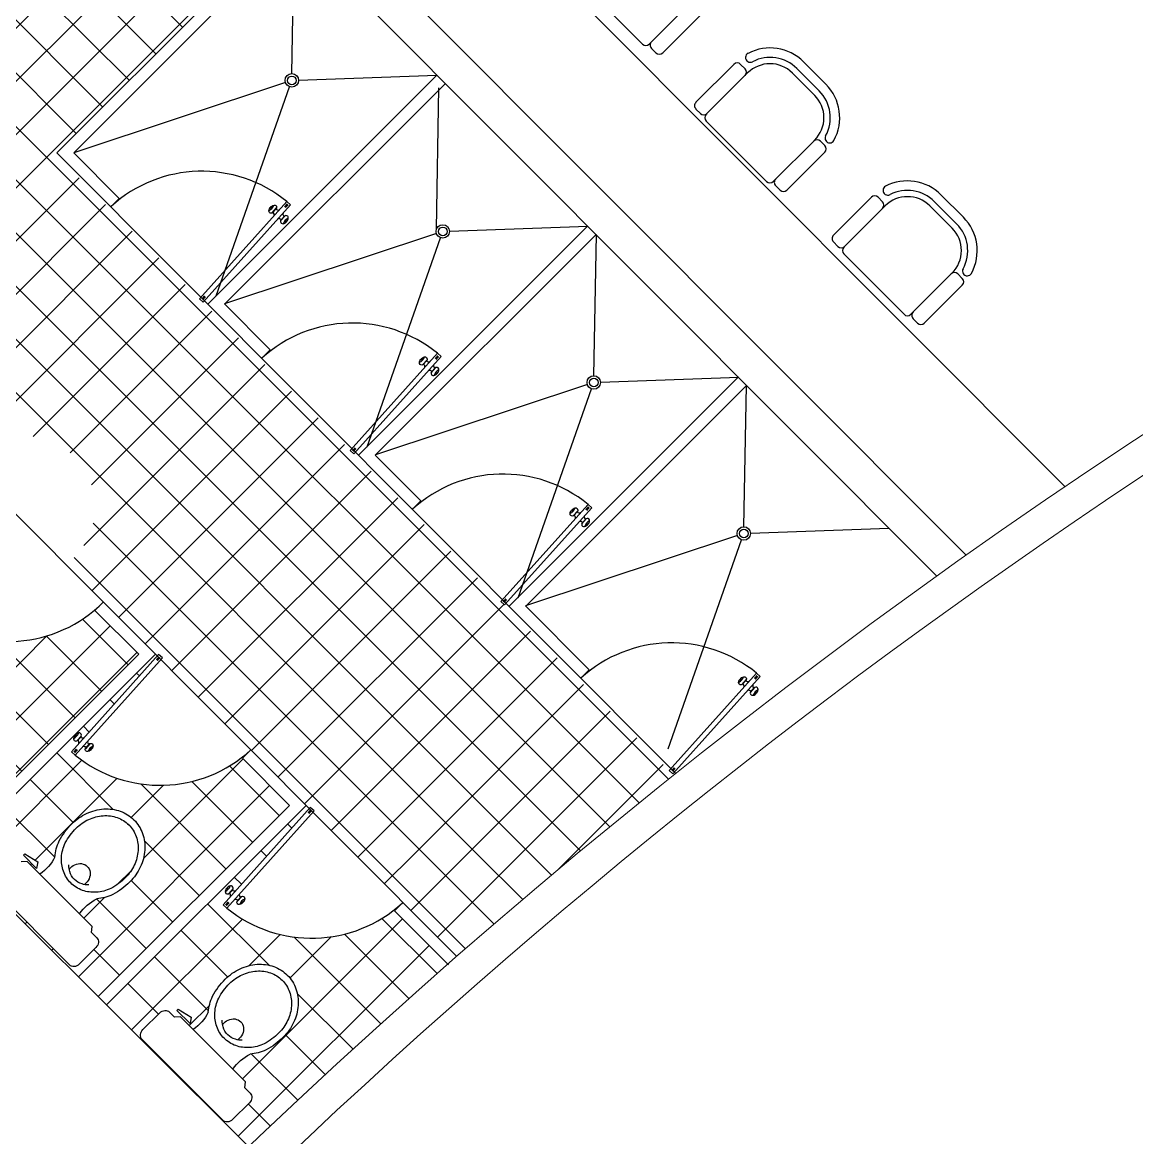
# Model space of a CAD drawing. Header units: millimetres. Extents: x 383 to 523, y 252 to 344.
# Drawn here: x 408.724 to 413.425, y 316.459 to 321.165 of the extents above; entities that cross this region are included whole.
import ezdxf

# ---------------------------------------------------------------- set-up
doc = ezdxf.new("R2010")
doc.units = ezdxf.units.MM
doc.header["$MEASUREMENT"] = 0
doc.linetypes.add('ACAD_ISO02W100', pattern=[15, 12, -3])
for name, color, linetype, lineweight in [('cubierta', 1, 'ACAD_ISO02W100', 15), ('muros', 5, 'Continuous', 30), ('plantas', 76, 'Continuous', 15)]:
    doc.layers.add(name, color=color, linetype=linetype, lineweight=lineweight)
doc.layers.add('muebles', color=193, linetype='Continuous')
pattern_1 = [(45, (0, 0), (-0.1122532015133644, 0.1122532015133644), []), (135, (0, 0), (-0.1122532015133644, -0.1122532015133644), [])]

# ---------------------------------------------------------------- blocks, each defined once
blk = doc.blocks.new('cher')
at = {"layer": 'muebles'}
for p, q in [((-0.2827122669004325, 0.3772214155719666), (-0.3770257725846022, 0.282973124217051)), ((-0.2544377794939123, 0.3489273638667783), (-0.3487512851780821, 0.2546790725118626)), ((-0.2355881212229178, 0.3300646627299102), (-0.3299016269070876, 0.2358163713749946)), ((0.1273330148230229, 0.155519462885195), (-0.04702632418377561, 0.3299994484009403)), ((-0.02393431869359119, 0.3729109343601067), (-0.04279701983040241, 0.354061276089169)), ((0.1645720461658584, 0.2125681925476783), (0.004349950862319929, 0.3729011522107157)), ((0.1456995628796562, 0.1654342647207159), (0.1645622640164675, 0.1842839229918809)), ((-0.1273232326736888, -0.1272351933291702), (0.1273232326736888, 0.1272351933291702)), ((-0.329966841236228, 0.04725457433573865), (-0.1556075022294863, -0.1272254111797793)), ((-0.3475609061223395, 0.03656675481624916), (-0.3664236072592075, 0.01771709654531151)), ((-0.3664333894085985, -0.01056717301048593), (-0.20621129410506, -0.1709001326735233)), ((-0.1779270245491489, -0.1709099148229143), (-0.1590643234123945, -0.1520602565519766))]:
    blk.add_line(p, q, dxfattribs=at)
for centre, radius, start, end in [((-0.1413398298678317, 0.2357511570456836), 0.20000000000001, 61.28943103469309, 134.9801841850652), ((-0.1413398298678317, 0.2357511570456836), 0.160000000000008, 61.33361385096931, 134.9801841850652), ((-0.05492459542540473, 0.3936511332935879), 0.02000011892966977, 241.1127005579428, 61.50543512670841), ((-0.009797074990274268, 0.3587639085073988), 0.02000000000000099, 44.98018418506295, 134.9801841850629), ((-0.1413398298678317, 0.2357511570456836), 0.13333333333334, 44.98018418506295, 134.9801841850652), ((-0.02865977612714232, 0.3399142502364612), 0.02000000000000099, 134.9801841850629, 224.9801841850629), ((-0.2356533355520583, 0.1415028656906543), 0.20000000000001, 134.9801841850629, 207.6477611322697), ((-0.2356533355520583, 0.1415028656906543), 0.160000000000008, 134.9801841850629, 207.347722773938), ((-0.2356533355520583, 0.1415028656906543), 0.13333333333334, 134.9801841850629, 224.9801841850629), ((0.1504250203132642, 0.1984309488443614), 0.02000000000000099, 314.980184185063, 44.98018418506295), ((0.1315623191763962, 0.1795812905734238), 0.02000000000000099, 224.9801841850629, 314.980184185063), ((0.1131859889704856, 0.1413822191818781), 0.02000000000000099, 314.980184185063, 44.98018418506295), ((-0.395293835344205, 0.05834824197086164), 0.02000548375147833, 206.1811537645476, 28.84766781224478), ((-0.3522863635559474, 0.003570070692603622), 0.02000000000000099, 134.9801841850629, 224.9801841850629), ((-0.3334236624190794, 0.02241972896365496), 0.02000000000000099, 44.98018418506295, 134.9801841850629), ((0.1082974957137708, -0.3630189575396798), 0.3333333333333499, 134.9801841850445, 134.9801841850445), ((-0.1732015671154841, -0.1379132306994961), 0.02000000000000099, 314.980184185063, 44.98018418506295), ((-0.1414604763767784, -0.1130881674766897), 0.02000000000000099, 224.9801841850629, 314.9801841850468), ((-0.1920642682523521, -0.1567628889704338), 0.02000000000000099, 224.9801841850629, 314.980184185063)]:
    blk.add_arc(centre, radius, start, end, dxfattribs=at)

msp = doc.modelspace()

# ---------------------------------------------------------------- hatches: boundary and pattern name
at = {"layer": 'muebles', "linetype": 'Continuous'}
h = msp.add_hatch(dxfattribs=at)
h.set_pattern_fill('LINE', color=256, scale=0.02, angle=45, style=0)
h.set_pattern_definition([(45, (0, 0), (-0.04490128060534576, 0.04490128060534577), [])])
h.paths.add_polyline_path([(412.7887215556764, 325.8091141003727), (415.8423608487873, 325.8091141003727), (415.8423608487873, 326.4091141003727), (412.5396639606984, 326.4091141003727), (410.8282919073663, 324.692579853275), (413.4785270155651, 322.0353306916851), (413.9033513952936, 322.4590337084177), (411.6756229866511, 324.6926579736018)])
h.paths.add_polyline_path([(410.4970654257446, 321.9580384164047), (414.6233952549724, 321.9627660384835), (414.6253419228867, 320.2636890499779), (410.4990120936588, 320.2589614278992)], flags=9)
at = {"layer": 'muebles'}
h = msp.add_hatch(dxfattribs=at)
h.set_pattern_fill('ANSI37', color=256, scale=0.05, style=0)
h.set_pattern_definition(pattern_1)
h.paths.add_polyline_path([(409.4866394724016, 321.9311330608313), (408.7807644577742, 322.6388762285992), (407.7216985355713, 321.5766157330771), (408.0982972166989, 321.1990203542421), (406.4978353758843, 319.5929657382482), (407.1805881690096, 318.9122662115916), (408.0281241445344, 319.7591865480383), (408.8898365692254, 320.5944969888375), (408.8703625408157, 320.6140225567785), (409.8369437608547, 321.5799016648265)])
h = msp.add_hatch(dxfattribs=at)
h.set_pattern_fill('ANSI37', color=256, scale=0.05, style=0)
h.set_pattern_definition(pattern_1)
h.paths.add_polyline_path([(408.8836897639151, 320.5885385153305), (408.0281241445327, 319.7591865480367), (408.0795139811311, 319.7076607042377), (408.0855869758037, 319.7144401051889), (408.1012976879221, 319.7003664323551), (408.0944325054416, 319.6927026968922), (408.4890297463821, 319.2970611236555, -0.7239111744501288), (409.0314152997272, 319.118758985445, -0.2389541109688387), (408.9085774718102, 318.8764030325328), (409.2931322015096, 318.4908305488246), (409.2992051961822, 318.4976099497757), (409.3149159083006, 318.4835362769418), (409.3080507258201, 318.4758725414789), (409.9347725184521, 317.8474920808663), (409.9390945424011, 317.8523168394657), (409.9548052545195, 317.8382431666318), (409.9496910427625, 317.8325340735207), (410.1262506208918, 317.6555072167322), (411.0634572946732, 317.6555072167322, -0.005078087271635068), (411.4815499331456, 317.995924453875), (411.4757400860162, 318.0017496772169), (411.4691826744981, 317.9944482064934), (411.4534898626766, 318.0085418362408), (410.7592269680658, 318.7055594616106), (410.7424297623453, 318.7206449415671), (410.743269633922, 318.7215801120551), (410.1230195614078, 319.3442912435798), (410.1225677572929, 319.3437881739602), (410.1068749454716, 319.3578818037071), (410.1081114007261, 319.359258557601)])
h.paths.add_polyline_path([(409.0227208191982, 319.5683006278642), (412.6794233488138, 319.5683006278642), (412.6794233488138, 319.1463734129085), (409.0227208191982, 319.1463734129085)], flags=9)
h = msp.add_hatch(dxfattribs=at)
h.set_pattern_fill('ANSI37', color=256, scale=0.05, style=0)
h.set_pattern_definition(pattern_1)
edge = h.paths.add_edge_path()
edge.add_line((409.2152216864797, 318.498142949491), (409.0292987022213, 318.6845579933912))
edge.add_arc((408.6649455712611, 319.1191658338462), 0.5671306542812713, 230.8693957399609, 309.97475892925075, ccw=False)
edge.add_line((408.3070349512028, 318.6792372406915), (408.2913242390832, 318.6933109135266))
edge.add_line((408.2913242390832, 318.6933109135266), (408.3227251422425, 318.7283643466715))
edge.add_arc((408.308411908877, 318.7316876993428), 0.01469398932741557, 346.9282596353493, 408.4366715509827)
edge.add_line((408.3181605987224, 318.7426820782999), (408.3148914593247, 318.7390326750091))
edge.add_ellipse((408.3169083379377, 318.7557116373769), major_axis=(-0.0135528053376601, -0.01488106390781966), ratio=0.6307865002439706, start_angle=322.193105473574, end_angle=403.4796393141124, ccw=False)
edge.add_ellipse((408.3169083379377, 318.7557116373769), major_axis=(-0.0135528053376601, -0.01488106390781966), ratio=0.6307865002439706, start_angle=286.1237976863756, end_angle=322.193105473574, ccw=False)
edge.add_line((408.3050472361733, 318.7616922473171), (408.3056735933635, 318.7620125124123))
edge.add_ellipse((408.3169083379377, 318.7557116373769), major_axis=(-0.0135528053376601, -0.01488106390781966), ratio=0.6307865002439706, start_angle=273.6715543092696, end_angle=286.1237976863756, ccw=False)
edge.add_ellipse((408.3169083379377, 318.7557116373769), major_axis=(-0.0135528053376601, -0.01488106390781966), ratio=0.6307865002439706, start_angle=252.2327120203226, end_angle=267.30493107970915, ccw=False)
edge.add_ellipse((408.3169083379377, 318.7557116373769), major_axis=(-0.0135528053376601, -0.01488106390781966), ratio=0.6307865002439706, start_angle=221.7706376383967, end_angle=252.2327120203226, ccw=False)
edge.add_ellipse((408.3169083379377, 318.7557116373769), major_axis=(-0.0135528053376601, -0.01488106390781966), ratio=0.6307865002439706, start_angle=138.0149976835731, end_angle=221.7706376383967, ccw=False)
edge.add_line((408.3334357456805, 318.7597340191297), (408.3298927138056, 318.7557788643902))
edge.add_arc((408.3400355792989, 318.7664106846455), 0.0146939893275134, 226.3482693958568, 286.3748675924436)
edge.add_line((408.3441781180726, 318.7523127168889), (408.5000870335541, 318.9263568428743))
edge.add_arc((408.7309152781488, 319.1187589854452), 0.300500021578328, 211.7698924634004, 219.8122023340223, ccw=False)
edge.add_line((408.4754393316431, 318.9605429820651), (407.8045699709136, 318.2901609320889))
edge.add_line((407.8045699709136, 318.2901609320889), (408.2900148451569, 317.8061759532754))
edge.add_ellipse((408.3124862610051, 317.8279746487227), major_axis=(0.02212429125617222, 0.02206589215595424), ratio=0.8571428571422771, start_angle=179.9999999999804, end_angle=269.9999999999856, ccw=False)
edge.add_line((408.2903619697497, 317.8059087565659), (407.9499167764863, 318.1472549645185))
edge.add_ellipse((407.9720410677421, 318.169320856675), major_axis=(0.0221242912561432, 0.0220658921559474), ratio=0.857142857142973, start_angle=89.99999999996112, end_angle=179.9999999999469, ccw=False)
edge.add_line((407.9531274458939, 318.1882845348943), (408.024095460174, 318.2590652225779))
edge.add_ellipse((408.0430090820212, 318.2401015443577), major_axis=(-0.02212429125617824, -0.02206589215591226), ratio=0.8571428571429731, start_angle=180.0000000000531, end_angle=270.000000000039, ccw=False)
edge.add_line((408.0651333732778, 318.2621674365133), (408.0870032607414, 318.2402396686911))
edge.add_line((408.0870032607414, 318.2402396686911), (408.1121705969626, 318.2426441479208))
edge.add_line((408.1121705969626, 318.2426441479208), (408.1658978831937, 318.188774668247))
edge.add_ellipse((408.090672207291, 318.3131020982), major_axis=(0.1191337204723268, 0.1188192560674947), ratio=0.8571428571428785, start_angle=258.1563325366064, end_angle=291.4028164187471)
edge.add_ellipse((408.4124158958921, 318.2737723490917), major_axis=(0.1400673319941997, 0.1396976113984765), ratio=0.8571428571424378, start_angle=112.99730354204459, end_angle=134.6258342352793, ccw=False)
edge.add_ellipse((408.4571832707917, 318.243834278501), major_axis=(-0.1834262078701008, -0.1829420375352233), ratio=0.8571428571434156, start_angle=270.00009311638325, end_angle=289.8209343703673, ccw=False)
edge.add_ellipse((408.4173338771598, 318.2839320599365), major_axis=(0.1367286332493842, 0.1363677254552195), ratio=0.8571428571427697, start_angle=67.06283772048408, end_angle=90.03007063132412, ccw=False)
edge.add_ellipse((408.418661230339, 318.2799988603404), major_axis=(-0.1400673319944828, -0.1396976113979448), ratio=0.8571428571430051, start_angle=224.3746624960292, end_angle=247.0628377205118, ccw=False)
edge.add_ellipse((408.4183308513712, 318.276290732591), major_axis=(0.1428929255916813, 0.1425157465823571), ratio=0.8571428571422516, start_angle=382.0703356075341, end_angle=404.3746624958095, ccw=False)
edge.add_ellipse((408.4162715970629, 318.2720520694096), major_axis=(0.1462938034449154, 0.1459076475049915), ratio=0.8571428571421464, start_angle=360.03007063129064, end_angle=382.07033560774494, ccw=False)
edge.add_ellipse((408.4162715970629, 318.2720520694096), major_axis=(-0.1462938034451136, -0.1459076475047927), ratio=0.8571428571424239, start_angle=157.9898056549342, end_angle=180.0300706313815, ccw=False)
edge.add_ellipse((408.4205141990792, 318.274104285667), major_axis=(-0.142892925592885, -0.1425157465811603), ratio=0.8571428571423342, start_angle=135.6854787669109, end_angle=157.9898056551804, ccw=False)
edge.add_ellipse((408.4242234469233, 318.2744287483073), major_axis=(0.1400673319941557, 0.1396976113984705), ratio=0.8571428571426342, start_angle=292.99730354204223, end_angle=315.68547876649626, ccw=False)
edge.add_ellipse((408.4281551821582, 318.2730953943249), major_axis=(-0.1367286332495632, -0.136367725454544), ratio=0.857142857144324, start_angle=90.0300706314855, end_angle=112.99730354237431, ccw=False)
edge.add_ellipse((408.3881334253371, 318.3130368643006), major_axis=(0.1834354041127117, 0.1829512095039746), ratio=0.8571428571426515, start_angle=250.2311515416718, end_angle=270.0514947037949, ccw=False)
edge.add_ellipse((408.4179781124764, 318.2682022370586), major_axis=(-0.1400673319945447, -0.1396976113979075), ratio=0.8571428571430066, start_angle=405.507698452587, end_angle=427.06283772052336, ccw=False)
edge.add_ellipse((408.4565805513852, 317.9462253492071), major_axis=(-0.1191337204723546, -0.1188192560674667), ratio=0.857142857142728, start_angle=248.597183581256, end_angle=281.8436674633911)
edge.add_line((408.3324523828492, 318.0217793691507), (408.3861796690801, 317.9679098894771))
edge.add_line((408.3861796690801, 317.9679098894771), (408.3837086790763, 317.9427489963838))
edge.add_line((408.3837086790763, 317.9427489963838), (408.40557856654, 317.9208212285619))
edge.add_ellipse((408.3834542752842, 317.8987553364054), major_axis=(0.0221242912561432, 0.0220658921559474), ratio=0.857142857142973, start_angle=269.999999999961, end_angle=359.9999999999469, ccw=False)
edge.add_line((408.4023678971316, 317.8797916581852), (408.3313998828529, 317.809010970503))
edge.add_line((408.2931063593603, 317.8030937362918), (408.4065162305184, 317.6900249266247))
edge.add_line((408.4065162305184, 317.6900249266247), (409.2152216864797, 318.498142949491))
h.paths.add_polyline_path([(408.1571927757293, 318.2410768120063), (408.1519444775689, 318.2134772626922), (408.0960319115705, 318.2695378056463), (408.1015088486905, 318.2750002858874)], flags=16)
h = msp.add_hatch(dxfattribs=at)
h.set_pattern_fill('ANSI37', color=256, scale=0.05, style=0)
h.set_pattern_definition(pattern_1)
h.paths.add_polyline_path([(411.0634572946732, 317.6555072167321), (410.1262506208918, 317.6555072167321), (410.5569742864321, 317.2236436075025, -0.006269192726697618)])

# ---------------------------------------------------------------- linework, layer by layer
at = {"layer": 'cubierta', "linetype": 'ACAD_ISO02W100', "lineweight": 18, "ltscale": 0.2}
msp.add_arc((428.3833703292282, 297.2423689416222), 32.25200000000006, 181.880508600255, 44.93436622723488, dxfattribs=at)
at = {"layer": 'muebles', "linetype": 'Continuous'}
for p, q in [((409.8617387363441, 320.9479665541151), (409.8724546806351, 321.5442967626343)), ((409.8895302159057, 320.9206669474643), (410.4735622283425, 320.9415983370383)), ((409.8343550873973, 320.9107265109083), (408.9409300564652, 320.6139857788131)), ((409.5423492067596, 320.011061736448), (409.8518520388642, 320.8929321041314)), ((410.471148554825, 320.2917583679809), (410.4818644991161, 320.8880885765001)), ((410.5261956652674, 320.2834698897882), (411.1102276777041, 320.3044012793621)), ((410.471020536759, 320.2735294532322), (409.5775955058268, 319.9767887211369)), ((410.1790146561212, 319.3738646787718), (410.4885174882259, 320.2557350464553)), ((411.1354178790702, 319.6732911187714), (411.1461338233613, 320.2696213272906)), ((411.1632093586318, 319.6459915121206), (411.7472413710686, 319.6669229016945)), ((411.1080342301235, 319.6360510755646), (410.2146091991913, 319.3393103434693)), ((411.768403186965, 319.036255967695), (411.779119131256, 319.6325861762141)), ((410.8160283494857, 318.7363863011042), (411.1255311815903, 319.6182566687877)), ((411.7961946665266, 319.0089563610442), (412.3802266789634, 319.0298877506181)), ((411.7410195380182, 318.9990159244882), (410.8475945070861, 318.7022751923929)), ((411.4490136573805, 318.0993511500278), (411.7585164894851, 318.9812215177113))]:
    msp.add_line(p, q, dxfattribs=at)
at = {"layer": 'muebles'}
for p, q in [((409.4715443139442, 319.9983514468523), (409.8399082278704, 320.4085130366493)), ((409.4872371257656, 319.9842578171055), (409.8556010396916, 320.3944194069024)), ((409.8399082278704, 320.4085130366493), (409.8556010396916, 320.3944194069025)), ((409.4715443139442, 319.9983514468523), (409.4872371257656, 319.9842578171055)), ((410.1068749454716, 319.3578818037071), (410.4752388593977, 319.7680433935041)), ((410.4752388593977, 319.7680433935041), (410.490931671219, 319.7539497637573)), ((410.122567757293, 319.3437881739603), (410.490931671219, 319.7539497637572)), ((410.1068749454716, 319.3578818037071), (410.122567757293, 319.3437881739603)), ((410.7424297623452, 318.7206449415671), (411.1107936762713, 319.1308065313641)), ((410.7581225741666, 318.7065513118202), (411.1264864880926, 319.1167129016172)), ((411.1107936762713, 319.1308065313641), (411.1264864880926, 319.1167129016173)), ((410.7424297623452, 318.7206449415671), (410.7581225741666, 318.7065513118202)), ((409.2992051961822, 318.4976099497757), (408.9313628942666, 318.0869805015515)), ((409.3149159083006, 318.4835362769418), (409.2992051961822, 318.4976099497757)), ((409.3149159083006, 318.4835362769418), (408.9470736063847, 318.0729068287174)), ((409.2181385352384, 318.4071136743898), (409.2065048079585, 318.4187474016697)), ((411.4534898626767, 318.0085418362402), (411.8218537766029, 318.4187034260372)), ((411.4691826744981, 317.9944482064934), (411.8375465884241, 318.4046097962903)), ((411.8218537766029, 318.4187034260372), (411.8375465884241, 318.4046097962904)), ((409.1120551069453, 318.2886906996562), (409.0942108220018, 318.3065349845997)), ((409.0059716786523, 318.1702677249224), (408.981916836045, 318.1943225675296)), ((409.1080484299842, 317.8436845705638), (408.8696228500883, 318.0821101504597)), ((408.9470736063847, 318.0729068287174), (408.9313628942666, 318.0869805015514)), ((408.5109742616383, 317.585881035813), (408.9759819944986, 318.0508887686734)), ((409.234907697254, 317.6362952623485), (409.6554060443642, 318.0567936094588)), ((409.8075456116374, 317.8177065979908), (409.5979922163654, 318.0272599932628)), ((408.7790144195786, 317.6294147907266), (409.1247168579202, 317.9751172290682)), ((411.4534898626767, 318.0085418362402), (411.4691826744981, 317.9944482064934)), ((408.9388567849311, 317.7883698125902), (408.7573288641316, 317.9698977333897)), ((408.9606632504414, 317.1375444125092), (409.7675108987683, 317.9443920608361)), ((409.1839939405242, 317.8098879086455), (409.3200098805013, 317.9459038486225)), ((409.5829576397239, 317.5932817638508), (409.2248438223422, 317.9513955812325)), ((409.6952516256806, 317.7054941809209), (409.4389833506285, 317.961762455973)), ((408.8609632529628, 317.6417569415317), (408.6450348781749, 317.8576853163196)), ((409.9390945424012, 317.8523168394657), (409.5712522404855, 317.4416873912415)), ((409.9548052545196, 317.8382431666318), (409.5869629526036, 317.4276137184074)), ((409.9548052545196, 317.8382431666318), (409.9390945424012, 317.8523168394657)), ((409.1774213188037, 317.7743116817443), (409.1695727190204, 317.7821602815276)), ((409.8605812599478, 317.7646709496804), (409.8429009530302, 317.782351256598)), ((409.4706636537671, 317.4810693467808), (409.238946741888, 317.7127862586601)), ((408.7287101168148, 317.6512618062135), (408.7341870539348, 317.6567242864545)), ((408.7846226828132, 317.5952012632594), (408.7287101168148, 317.6512618062135)), ((408.7341870539348, 317.6567242864545), (408.7898709809735, 317.6228008125734)), ((409.7544978316548, 317.6462479749467), (409.7306069670735, 317.670138839528)), ((408.7448488022069, 317.624368148488), (408.7196814659856, 317.6219636692582)), ((409.0188578743243, 317.3496338900442), (408.7448488022069, 317.624368148488)), ((408.7593890488265, 317.6097894199746), (408.7647381005092, 317.6151384716573)), ((408.7898709809735, 317.6228008125734), (408.7846226828132, 317.5952012632594)), ((409.1277494125526, 317.5291369776472), (409.181892610418, 317.5832801755126)), ((409.6484144033616, 317.5278250002131), (409.6183129811167, 317.557926422458)), ((408.5825949817301, 317.5289789650861), (408.923040174993, 317.1876327571339)), ((409.3583696678104, 317.3688569297109), (409.1835585959663, 317.543668001555)), ((408.9835987576346, 317.3849863227292), (409.0706336842455, 317.4720212493401)), ((409.2460756818537, 317.2566445126408), (409.0368624006325, 317.465857793862)), ((409.7653664498603, 317.1863665506877), (409.50601899516, 317.445714005388)), ((409.5869629526036, 317.4276137184074), (409.5712522404855, 317.4416873912414)), ((408.7358187560398, 317.3617127241611), (408.742628219141, 317.3685221872622)), ((409.1855077448429, 316.9133761008574), (409.6532598926042, 317.3811282486187)), ((409.6529555787856, 316.7073047257198), (410.328035170789, 317.3823843177231)), ((410.4742549665733, 317.1509972430549), (410.2412417696526, 317.3840104399756)), ((409.0163868843206, 317.324472996951), (409.0188578743243, 317.3496338900442)), ((409.0382567717846, 317.3025452291286), (409.0163868843206, 317.324472996951)), ((409.5902653113989, 317.1369612861224), (409.3937250092033, 317.333501588318)), ((409.6817690788927, 317.1851310318803), (409.8126731308653, 317.316035083853)), ((410.3552952280164, 317.0454505785851), (410.0832049562558, 317.3175408503457)), ((409.6351967336462, 316.4650394775537), (410.4401400251931, 317.2699827691006)), ((409.8532606180259, 317.1321161679869), (410.0276259617523, 317.3064815117133)), ((410.2370100914649, 316.9392293121098), (409.8709952029005, 317.3052442006742)), ((408.8482410032406, 317.2496285683352), (408.8547330735453, 317.2561206386399)), ((408.9640780880972, 317.1907349710702), (409.0350461023764, 317.261515658753)), ((409.133781695897, 317.1444320955708), (409.0258599937566, 317.2523537977112)), ((409.5091652873133, 316.9935549071812), (409.2814310232466, 317.221289171248)), ((409.2982949693792, 316.9799188220886), (409.1691370372899, 317.109076754178)), ((410.1193989058725, 316.8323340946756), (409.8840376660203, 317.0676953345277)), ((409.3038439450456, 316.9854531507236), (409.2328759307665, 316.9146724630409)), ((409.3667517456137, 316.9666275968375), (409.3448818581497, 316.9885553646601)), ((409.3757803964429, 316.9959257337928), (409.3812573335629, 317.0013882140338)), ((409.4316929624413, 316.9398651908386), (409.3757803964429, 316.9959257337928)), ((409.3812573335629, 317.0013882140338), (409.4369412606016, 316.9674647401526)), ((409.4287458699774, 316.9321078229651), (409.5133208823827, 317.0166828353703)), ((409.391919081835, 316.9690320760673), (409.3667517456137, 316.9666275968375)), ((409.6659281539524, 316.6942978176235), (409.391919081835, 316.9690320760673)), ((409.4369412606016, 316.9674647401526), (409.4316929624413, 316.9398651908386)), ((410.0024610936367, 316.7247655038846), (409.8345591193694, 316.8926674781519)), ((409.2296652613582, 316.8736428926654), (409.5701104546212, 316.5322966847132)), ((409.2979299920438, 316.8012919450314), (409.2998801858878, 316.8032421388755)), ((409.8861961502872, 316.6165240442073), (409.6910618174015, 316.8116583770931)), ((409.4103522392446, 316.6892077892056), (409.411985040292, 316.6908405902529)), ((409.6634571639487, 316.6691369245303), (409.6659281539524, 316.6942978176235)), ((409.6853270514127, 316.6472091567078), (409.6634571639487, 316.6691369245303)), ((409.5227744864453, 316.5771236333795), (409.5240898946961, 316.5784390416303)), ((409.6111483677253, 316.5353988986495), (409.6821163820045, 316.6061795863322)), ((409.7706036442131, 316.5076101472548), (409.6770686315694, 316.6011451598985))]:
    msp.add_line(p, q, dxfattribs=at)
for points in [[(409.7720036489829, 320.3856737068074), (409.7725463977321, 320.3851812607791), (409.772296055066, 320.3845243762411), (409.7729058759595, 320.3843397665983), (409.7731403034888, 320.3839653702996), (409.7720553107389, 320.3827248825677), (409.7705147721858, 320.3840063468102)], [(409.7771066124467, 320.3594837764917), (409.7968629735562, 320.3814818609264)], [(409.778959420724, 320.3600341938181), (409.7964972822695, 320.379562049021)], [(409.8135776506102, 320.3267293336159), (409.8333340117196, 320.3487274180508)], [(409.8139265276975, 320.3286304234412), (409.8314643892429, 320.3481582786441)], [(409.8401633972065, 320.3244598041591), (409.8396156709343, 320.3249467078722), (409.8389893660204, 320.3246274730035), (409.8387405253278, 320.3252140227049), (409.838343181505, 320.3254070168536), (409.8372259923439, 320.3241954445451), (409.8386650325796, 320.3228009651305)], [(410.4073342805103, 319.7452040636622), (410.4078770292595, 319.7447116176339), (410.4076266865934, 319.7440547330959), (410.4082365074869, 319.7438701234531), (410.4084709350162, 319.7434957271544), (410.4073859422663, 319.7422552394225), (410.4058454037132, 319.743536703665)], [(410.4124372439741, 319.7190141333465), (410.4321936050836, 319.7410122177812)], [(410.4142900522514, 319.7195645506729), (410.4318279137969, 319.7390924058759)], [(410.4489082821376, 319.6862596904707), (410.468664643247, 319.7082577749056)], [(410.4492571592249, 319.688160780296), (410.4667950207702, 319.7076886354989)], [(410.4754940287339, 319.6839901610139), (410.4749463024617, 319.684477064727), (410.4743199975478, 319.6841578298583), (410.4740711568552, 319.6847443795597), (410.4736738130323, 319.6849373737084), (410.4725566238712, 319.6837258013999), (410.473995664107, 319.6823313219853)], [(411.0428890973839, 319.1079672015222), (411.043431846133, 319.1074747554939), (411.043181503467, 319.1068178709559), (411.0437913243605, 319.106633261313), (411.0440257518898, 319.1062588650144), (411.0429407591399, 319.1050183772825), (411.0414002205868, 319.106299841525)], [(411.0479920608477, 319.0817772712065), (411.0677484219572, 319.1037753556412)], [(411.049844869125, 319.0823276885329), (411.0673827306705, 319.1018555437358)], [(411.0844630990111, 319.0490228283307), (411.1042194601206, 319.0710209127656)], [(411.0848119760985, 319.050923918156), (411.1023498376438, 319.0704517733589)], [(411.1110488456075, 319.0467532988739), (411.1105011193353, 319.047240202587), (411.1098748144213, 319.0469209677183), (411.1096259737288, 319.0475075174197), (411.1092286299059, 319.0477005115684), (411.1081114407448, 319.0464889392599), (411.1095504809806, 319.0450944598452)], [(411.7539491977155, 318.3958640961953), (411.7544919464646, 318.395371650167), (411.7542416037986, 318.394714765629), (411.754851424692, 318.3945301559862), (411.7550858522213, 318.3941557596875), (411.7540008594714, 318.3929152719556), (411.7524603209184, 318.3941967361981)], [(411.7590521611792, 318.3696741658796), (411.7788085222887, 318.3916722503143)], [(411.7609049694566, 318.370224583206), (411.7784428310021, 318.3897524384089)], [(411.7955231993427, 318.3369197230038), (411.8152795604522, 318.3589178074387)], [(411.79587207643, 318.3388208128291), (411.8134099379754, 318.358348668032)], [(411.8221089459391, 318.334650193547), (411.8215612196668, 318.3351370972601), (411.8209349147529, 318.3348178623914), (411.8206860740603, 318.3354044120928), (411.8202887302375, 318.3355974062415), (411.8191715410764, 318.334385833933), (411.8206105813122, 318.3329913545184)], [(408.9467116057815, 318.1569596689966), (408.9472599504649, 318.1564734618357), (408.9478858491261, 318.1567934924787), (408.9481354351211, 318.156207259527), (408.9485330239181, 318.1560147705574), (408.9496486722712, 318.1572277618322), (408.9482078608174, 318.1586204111036)], [(408.973300215471, 318.1547239317983), (408.953571829836, 318.1327007548403)], [(408.9729537549465, 318.1528224000865), (408.9554407274276, 318.1332722700732)], [(409.0098128550009, 318.122015869988), (408.9900844693657, 318.0999926930301)], [(409.0079607477993, 318.1214630981909), (408.9904477202803, 318.1019129681775)], [(409.0149491016866, 318.0958324466816), (409.0144057274779, 318.0963242024797), (409.014655235043, 318.0969814046721), (409.0140451800036, 318.0971652390848), (409.0138102768069, 318.0975393371242), (409.0148936920232, 318.0987812028775), (409.0164358580702, 318.0975016976912)], [(409.5866009520004, 317.5116665586867), (409.5871492966838, 317.5111803515258), (409.587775195345, 317.5115003821687), (409.58802478134, 317.510914149217), (409.588422370137, 317.5107216602474), (409.5895380184901, 317.5119346515222), (409.5880972070363, 317.5133273007936)], [(409.6131895616899, 317.5094308214884), (409.5934611760549, 317.4874076445303)], [(409.6128431011654, 317.5075292897765), (409.5953300736466, 317.4879791597633)], [(409.6497022012198, 317.476722759678), (409.6299738155846, 317.4546995827201)], [(409.6478500940182, 317.4761699878809), (409.6303370664992, 317.4566198578676)], [(409.6548384479055, 317.4505393363717), (409.6542950736969, 317.4510310921697), (409.6545445812619, 317.4516882943622), (409.6539345262225, 317.4518721287748), (409.6536996230258, 317.4522462268142), (409.6547830382421, 317.4534880925675), (409.6563252042891, 317.4522085873812)]]:
    msp.add_lwpolyline(points, dxfattribs=at)
at = {"layer": 'muebles', "const_width": 0.01054626405770651}
for points in [[(409.8437409704433, 320.3969971343511), (409.832138955812, 320.3840786573065)], [(409.4834043831927, 319.9957737194039), (409.4950063978241, 320.0086921964482)], [(410.4790716019707, 319.7565274912059), (410.4674695873394, 319.7436090141613)], [(410.1187350147201, 319.3553040762587), (410.1303370293515, 319.368222553303)], [(411.1146264188443, 319.1192906290659), (411.103024404213, 319.1063721520213)], [(410.7542898315937, 318.7180672141187), (410.7658918462251, 318.730985691163)], [(409.3030525723458, 318.4860989281863), (409.2914669864414, 318.4731657154414)], [(411.8256865191759, 318.407187523739), (411.8140845045446, 318.3942690466944)], [(408.9432262302211, 318.0844178503067), (408.9548118161254, 318.0973510630517)], [(411.4653499319252, 318.0059641087918), (411.4769519465567, 318.0188825858361)], [(409.9429419185647, 317.8408058178763), (409.9313563326603, 317.8278726051314)], [(409.58311557644, 317.4391247399967), (409.5947011623443, 317.4520579527418)]]:
    msp.add_lwpolyline(points, dxfattribs=at)
at = {"layer": 'muebles', "linetype": 'Continuous'}
for centre, radius in [((409.8612299412463, 320.9196526810177), 0.02831844420559045), ((409.8612299412463, 320.9196526810177), 0.01831844420559045), ((410.4978953906079, 320.2824556233416), 0.02831844420559045), ((410.4978953906079, 320.2824556233416), 0.01831844420559045), ((411.1349090839724, 319.644977245674), 0.02831844420559045), ((411.1349090839724, 319.644977245674), 0.01831844420559045), ((411.7678943918672, 319.0079420945976), 0.02831844420559045), ((411.7678943918672, 319.0079420945976), 0.01831844420559045)]:
    msp.add_circle(centre, radius, dxfattribs=at)
at = {"layer": 'muebles'}
for centre, radius, start, end in [((409.48143874863, 319.969039702443), 0.5671306542812582, 50.79657291075409, 132.4330586305463), ((409.7504636294115, 320.4045419455209), 0.03661705549598778, 292.3188133014721, 342.2694595047708), ((409.7652688592889, 320.3894372432194), 0.009973461690046426, 283.0355424898815, 355.0903407797356), ((409.8036084290377, 320.3873685160051), 0.0146939893274367, 227.7824712242263, 289.2908831398961), ((409.772515634216, 320.3521693633243), 0.01469398932753975, 349.8442751828501, 49.87087337923097), ((409.8067968291732, 320.3213816068337), 0.01469398932753975, 46.27544656705426, 106.3020447634339), ((409.8384646068897, 320.3560643704745), 0.0146939893274367, 166.8554368063886, 228.363848722057), ((409.8612294203888, 320.3050637854287), 0.03661705549598778, 113.8768604415111, 163.8275066448063), ((409.8446263794797, 320.3181666818991), 0.009973461690046426, 101.055979166545, 173.1107774564027), ((410.1167693801573, 319.3285700592978), 0.5671306542812582, 50.79657291075409, 132.4330586305463), ((410.3857942609388, 319.7640723023757), 0.03661705549598778, 292.3188133014721, 342.2694595047708), ((410.4005994908163, 319.7489676000742), 0.009973461690046426, 283.0355424898815, 355.0903407797356), ((410.4078462657434, 319.7116997201791), 0.01469398932753975, 349.8442751828501, 49.87087337923097), ((410.4389390605651, 319.7468988728599), 0.0146939893274367, 227.7824712242263, 289.2908831398961), ((410.4737952384171, 319.7155947273293), 0.0146939893274367, 166.8554368063886, 228.363848722057), ((410.4421274607005, 319.6809119636885), 0.01469398932753975, 46.27544656705426, 106.3020447634339), ((410.4965600519162, 319.6645941422835), 0.03661705549598778, 113.8768604415111, 163.8275066448063), ((410.4799570110071, 319.6776970387539), 0.009973461690046426, 101.055979166545, 173.1107774564027), ((410.7523241970309, 318.6913331971578), 0.5671306542812582, 50.79657291075409, 132.4330586305463), ((411.0213490778124, 319.1268354402357), 0.03661705549598778, 292.3188133014721, 342.2694595047708), ((411.0361543076899, 319.1117307379342), 0.009973461690046426, 283.0355424898815, 355.0903407797356), ((411.043401082617, 319.0744628580391), 0.01469398932753975, 349.8442751828501, 49.87087337923097), ((411.0744938774387, 319.1096620107199), 0.0146939893274367, 227.7824712242263, 289.2908831398961), ((411.0776822775741, 319.0436751015484), 0.01469398932753975, 46.27544656705426, 106.3020447634339), ((411.1093500552907, 319.0783578651893), 0.0146939893274367, 166.8554368063886, 228.363848722057), ((411.1321148687898, 319.0273572801435), 0.03661705549598778, 113.8768604415111, 163.8275066448063), ((411.1155118278807, 319.0404601766139), 0.009973461690046426, 101.055979166545, 173.1107774564027), ((408.664945571261, 319.1191658338461), 0.5671306542812582, 230.8693957397679, 312.5058814595602), ((411.4633842973625, 317.9792300918309), 0.5671306542812582, 50.79657291075409, 132.4330586305463), ((411.732409178144, 318.4147323349088), 0.03661705549598778, 292.3188133014721, 342.2694595047708), ((411.7472144080214, 318.3996276326073), 0.009973461690046426, 283.0355424898815, 355.0903407797356), ((411.7544611829485, 318.3623597527122), 0.01469398932753975, 349.8442751828501, 49.87087337923097), ((411.7855539777702, 318.397558905393), 0.0146939893274367, 227.7824712242263, 289.2908831398961), ((411.8204101556223, 318.3662547598624), 0.0146939893274367, 166.8554368063886, 228.363848722057), ((411.7887423779057, 318.3315719962216), 0.01469398932753975, 46.27544656705426, 106.3020447634339), ((411.8431749691214, 318.3152541748166), 0.03661705549598778, 113.8768604415111, 163.8275066448063), ((411.8265719282122, 318.328357071287), 0.009973461690046426, 101.055979166545, 173.1107774564027), ((408.9256209473176, 318.1763288971915), 0.03661705549598778, 293.9496832705249, 343.9003294738201), ((408.9422406285688, 318.163247113733), 0.009973461690046426, 281.1288019955589, 353.1836002854166), ((408.9484505640602, 318.1253572873675), 0.0146939893274367, 346.9282596354025, 48.43667155107081), ((408.9800742344821, 318.1600802726702), 0.01469398932753975, 226.3482693960681, 286.3748675924477), ((409.0143945329203, 318.1293361123706), 0.01469398932753975, 169.9170980118639, 229.9436962082448), ((409.3049842264443, 318.5128354218708), 0.5671306542812582, 230.8693957397679, 312.5058814595602), ((408.9833465012583, 318.0940974692471), 0.0146939893274367, 47.85529405324009, 109.3637059689099), ((409.0365130853495, 318.0769916005258), 0.03661705549598778, 112.3916361304859, 162.3422823337846), ((409.0216886693873, 318.0920774732123), 0.009973461690046426, 103.1083653188954, 175.1631636087494), ((409.5655102935365, 317.5310357868815), 0.03661705549598778, 293.9496832705249, 343.9003294738201), ((409.5821299747877, 317.517954003423), 0.009973461690046426, 281.1288019955589, 353.1836002854166), ((409.619963580701, 317.5147871623602), 0.01469398932753975, 226.3482693960681, 286.3748675924477), ((409.5883399102792, 317.4800641770576), 0.0146939893274367, 346.9282596354025, 48.43667155107081), ((409.6232358474772, 317.4488043589371), 0.0146939893274367, 47.85529405324009, 109.3637059689099), ((409.6542838791393, 317.4840430020606), 0.01469398932753975, 169.9170980118639, 229.9436962082448), ((409.6764024315684, 317.4316984902158), 0.03661705549598778, 112.3916361304859, 162.3422823337846), ((409.6615780156062, 317.4467843629023), 0.009973461690046426, 103.1083653188954, 175.1631636087494), ((409.9448735726632, 317.8675423115608), 0.5671306542812582, 230.8693957397679, 312.5058814595602)]:
    msp.add_arc(centre, radius, start, end, dxfattribs=at)
at = {"layer": 'muebles', "extrusion": (0, 0, -1)}
for centre, major_axis, ratio, start_param, end_param in [((409.7806463069774, 320.3763195406709), (0.01332529051816964, 0.01508513268604221), 0.6307865002439705, 2.294123584545336, 4.665351154157446), ((409.7806463069774, 320.3763195406709), (0.01332529051816964, 0.01508513268604221), 0.6307865002439705, 4.776469691747231, 7.15674071293788), ((410.4159769385047, 319.7358498975257), (0.01332529051816964, 0.01508513268604221), 0.6307865002439705, 2.294123584545336, 4.665351154157446), ((410.4159769385047, 319.7358498975257), (0.01332529051816964, 0.01508513268604221), 0.6307865002439705, 4.776469691747231, 7.15674071293788), ((411.0515317553783, 319.0986130353857), (0.01332529051816964, 0.01508513268604221), 0.6307865002439705, 2.294123584545336, 4.665351154157446), ((411.0515317553783, 319.0986130353857), (0.01332529051816964, 0.01508513268604221), 0.6307865002439705, 4.776469691747231, 7.15674071293788), ((411.7625918557099, 318.3865099300588), (0.01332529051816964, 0.01508513268604221), 0.6307865002439705, 4.776469691747231, 7.15674071293788), ((411.7625918557099, 318.3865099300588), (0.01332529051816964, 0.01508513268604221), 0.6307865002439705, 2.294123584545336, 4.665351154157446), ((409.0062945615484, 318.1051756204633), (-0.01330610658471553, -0.01510205691637106), 0.6307865002439705, 2.294123584545336, 4.665351154157446), ((409.0062945615484, 318.1051756204633), (-0.01330610658471553, -0.01510205691637106), 0.6307865002439705, 4.776469691747231, 7.15674071293788), ((409.0513394355833, 317.6617228609075), (-0.1400673319944828, -0.1396976113979448), 0.8571428571430051, 1.971125329636213, 2.367108688572838), ((409.0489498023072, 317.6537760699767), (0.1462938034449154, 0.1459076475049915), 0.8571428571421464, -0.3852000233752924, -0.0005248315241752621), ((409.050012082404, 317.6656560605037), (0.1367286332493842, 0.1363677254552195), 0.8571428571427697, 4.711864148859931, 5.11271798322649), ((409.050012082404, 317.6656560605037), (0.1151871125154739, 0.1148830655452937), 0.8571428571429419, 4.711864148860351, 5.112717983227131), ((409.0513394355833, 317.6617228609075), (-0.1185258112624398, -0.1182129514868607), 0.857142857141606, 1.971125329624523, 2.367108688559457), ((409.0510090566154, 317.6580147331581), (-0.121351404859475, -0.1210310866710399), 0.857142857143695, 2.367108688565707, 2.756392630205664), ((409.0489498023072, 317.6537760699767), (0.1247522827111071, 0.124422987594996), 0.8571428571427757, -0.3852000233752351, -0.0005248315244010815), ((409.0898614760359, 317.6255582790682), (-0.1834262078701008, -0.1829420375352233), 0.8571428571434156, 1.224855761210278, 1.570794701607421), ((409.0904342902203, 317.6249859430112), (-0.162553575975597, -0.1621245008711217), 0.8571428571438149, 1.233588243666499, 1.570857909616465), ((409.0489498023072, 317.6537760699767), (-0.1247522827112163, -0.1244229875948866), 0.857142857142628, 3.141067822064368, 3.525743013915323), ((409.0531924043235, 317.6558282862342), (-0.142892925592885, -0.1425157465811603), 0.8571428571423342, 3.525743013910731, 3.915026955552134), ((409.0450941011363, 317.6554963496588), (0.1400673319941997, 0.1396976113984765), 0.8571428571424378, 3.933521241529861, 4.311010314495458), ((409.0450941011363, 317.6554963496588), (0.1185258112603163, 0.1182129514885987), 0.857142857142271, 3.915026955560585, 4.311010314496523), ((409.0531924043235, 317.6558282862342), (-0.1213514048590823, -0.1210310866711481), 0.8571428571422645, 3.525743013909446, 3.915026955550969), ((408.7233504125353, 317.6948260987672), (0.1191337204723268, 0.1188192560674947), 0.8571428571428785, 1.197246711087858, 1.777507319542438), ((409.0569016521676, 317.6561527488744), (-0.1185258112606927, -0.1182129514879282), 0.857142857143024, 3.915026955555525, 4.311010314492206), ((409.0488033489805, 317.655820812299), (0.1213514048579421, 0.1210310866725119), 0.8571428571435022, 3.525743013920549, 3.915026955560968), ((409.0342545492961, 317.6287777037717), (0.08672682645011837, 0.08649790302256412), 0.8571428571443998, 3.571800119994242, 3.832718656399888), ((408.9602693507172, 317.5652100454453), (-0.03817946036738783, -0.03807868217252475), 0.8571428571429914, 1.411595606089382, 4.871589701087498), ((409.0608333874024, 317.654819394892), (0.11518711251551, 0.1148830655457425), 0.8571428571411375, 1.169417660906247, 1.570271495272099), ((409.0608333874024, 317.654819394892), (-0.1367286332495632, -0.136367725454544), 0.857142857144324, 4.311010314489704, 4.711864148857114), ((409.0530459509968, 317.6578730285565), (-0.124752282711235, -0.1244229875949038), 0.8571428571425599, -0.0005248315252632807, 0.384150360325497), ((409.0161142370199, 317.6209075240379), (0.07239136278765884, 0.07220027913225421), 0.8571428571436582, 3.141592653591554, 3.571800119983331), ((409.0530459509968, 317.6578730285565), (-0.1247522827114975, -0.1244229875946406), 0.8571428571434747, -0.3852000233781572, -0.0005248315277248672), ((409.0161142370199, 317.6209075240379), (-0.07239136278794436, -0.07220027913196801), 0.8571428571447943, -0.4302074663943398, -2.851718861052177e-12), ((409.0240323354807, 317.6390269714711), (0.08672682645094766, 0.08649790302155638), 0.8571428571422461, 2.450466650791541, 2.711385187198174), ((409.0509866966885, 317.6536343653752), (0.1213514048578038, 0.1210310866724222), 0.8571428571423978, 2.367108688577739, 2.756392630219442), ((409.0506563177207, 317.6499262376258), (0.1185258112605332, 0.1182129514881416), 0.8571428571426192, 1.971125329637186, 2.367108688573714), ((409.0208116305814, 317.6947608648677), (0.1834354041127117, 0.1829512095039746), 0.8571428571426514, 1.569897574666337, 1.915827821720529), ((409.0892587566294, 317.3279493497743), (-0.1191337204723546, -0.1188192560674667), 0.857142857142728, 1.364085334047398, 1.944345942501882), ((409.0506563177207, 317.6499262376258), (-0.1400673319945447, -0.1396976113979075), 0.8571428571430066, -1.170467323953782, -0.794259173002372), ((409.6461839077674, 317.4598825101533), (-0.01330610658471553, -0.01510205691637106), 0.6307865002439705, 4.776469691747231, 7.15674071293788), ((409.6461839077674, 317.4598825101533), (-0.01330610658471553, -0.01510205691637106), 0.6307865002439705, 2.294123584545336, 4.665351154157446), ((409.6984097152114, 317.0063867884868), (-0.1400673319944828, -0.1396976113979448), 0.8571428571430051, 1.971125329636213, 2.367108688572838), ((409.6960200819353, 316.998439997556), (0.1462938034449154, 0.1459076475049915), 0.8571428571421464, -0.3852000233752924, -0.0005248315241752621), ((409.736931755664, 316.9702222066475), (-0.1834262078701008, -0.1829420375352233), 0.8571428571434156, 1.224855761210278, 1.570794701607421), ((409.6970823620321, 317.010319988083), (0.1367286332493842, 0.1363677254552195), 0.8571428571427697, 4.711864148859931, 5.11271798322649), ((409.6970823620321, 317.010319988083), (0.1151871125154739, 0.1148830655452937), 0.8571428571429419, 4.711864148860351, 5.112717983227131), ((409.6984097152114, 317.0063867884868), (-0.1185258112624398, -0.1182129514868607), 0.857142857141606, 1.971125329624523, 2.367108688559457), ((409.6980793362436, 317.0026786607374), (-0.121351404859475, -0.1210310866710399), 0.857142857143695, 2.367108688565707, 2.756392630205664), ((409.6960200819353, 316.998439997556), (0.1247522827111071, 0.124422987594996), 0.8571428571427757, -0.3852000233752351, -0.0005248315244010815), ((409.7375045698484, 316.9696498705905), (-0.162553575975597, -0.1621245008711217), 0.8571428571438149, 1.233588243666499, 1.570857909616465), ((409.6960200819353, 316.998439997556), (-0.1247522827112163, -0.1244229875948866), 0.857142857142628, 3.141067822064368, 3.525743013915323), ((409.7002626839516, 317.0004922138135), (-0.142892925592885, -0.1425157465811603), 0.8571428571423342, 3.525743013910731, 3.915026955552134), ((409.6921643807644, 317.0001602772381), (0.1400673319941997, 0.1396976113984765), 0.8571428571424378, 3.933521241529861, 4.311010314495458), ((409.6921643807644, 317.0001602772381), (0.1185258112603163, 0.1182129514885987), 0.857142857142271, 3.915026955560585, 4.311010314496523), ((409.7002626839516, 317.0004922138135), (-0.1213514048590823, -0.1210310866711481), 0.8571428571422645, 3.525743013909446, 3.915026955550969), ((409.3704206921634, 317.0394900263465), (0.1191337204723268, 0.1188192560674947), 0.8571428571428785, 1.197246711087858, 1.777507319542438), ((409.6958736286086, 317.0004847398783), (0.1213514048579421, 0.1210310866725119), 0.8571428571435022, 3.525743013920549, 3.915026955560968), ((409.7039719317957, 317.0008166764537), (-0.1185258112606927, -0.1182129514879282), 0.857142857143024, 3.915026955555525, 4.311010314492206), ((409.6813248289242, 316.973441631351), (0.08672682645011837, 0.08649790302256412), 0.8571428571443998, 3.571800119994242, 3.832718656399888), ((409.6073396303453, 316.9098739730246), (-0.03817946036738783, -0.03807868217252475), 0.8571428571429914, 1.411595606089382, 4.871589701087498), ((409.7079036670305, 316.9994833224713), (0.11518711251551, 0.1148830655457425), 0.8571428571411375, 1.169417660906247, 1.570271495272099), ((409.7079036670305, 316.9994833224713), (-0.1367286332495632, -0.136367725454544), 0.857142857144324, 4.311010314489704, 4.711864148857114), ((409.7001162306249, 317.0025369561358), (-0.124752282711235, -0.1244229875949038), 0.8571428571425599, -0.0005248315252632807, 0.384150360325497), ((409.663184516648, 316.9655714516172), (0.07239136278765884, 0.07220027913225421), 0.8571428571436582, 3.141592653591554, 3.571800119983331), ((409.663184516648, 316.9655714516172), (-0.07239136278794436, -0.07220027913196801), 0.8571428571447943, -0.4302074663943398, -2.851718861052177e-12), ((409.7001162306249, 317.0025369561358), (-0.1247522827114975, -0.1244229875946406), 0.8571428571434747, -0.3852000233781572, -0.0005248315277248672), ((409.6711026151089, 316.9836908990504), (0.08672682645094766, 0.08649790302155638), 0.8571428571422461, 2.450466650791541, 2.711385187198174), ((409.6980569763166, 316.9982982929545), (0.1213514048578038, 0.1210310866724222), 0.8571428571423978, 2.367108688577739, 2.756392630219442), ((409.6977265973488, 316.9945901652051), (0.1185258112605332, 0.1182129514881416), 0.8571428571426192, 1.971125329637186, 2.367108688573714), ((409.6678819102095, 317.039424792447), (0.1834354041127117, 0.1829512095039746), 0.8571428571426514, 1.569897574666337, 1.915827821720529), ((409.7363290362575, 316.6726132773535), (-0.1191337204723546, -0.1188192560674667), 0.857142857142728, 1.364085334047398, 1.944345942501882), ((409.6977265973488, 316.9945901652051), (-0.1400673319945447, -0.1396976113979075), 0.8571428571430066, -1.170467323953782, -0.794259173002372), ((409.5922347458774, 316.5543625768692), (0.02212429125617222, 0.02206589215595424), 0.8571428571422771, 1.570796326795147, 3.141592653590135)]:
    msp.add_ellipse(centre, major_axis=major_axis, ratio=ratio, start_param=start_param, end_param=end_param, dxfattribs=at)
at = {"layer": 'muebles'}
for centre, major_axis, ratio, start_param, end_param in [((409.8299376503194, 320.3320512507877), (0.01357170819022467, 0.01486382630241989), 0.6307865002439704, 2.294123584545336, 4.665351154157446), ((409.8299376503194, 320.3320512507877), (0.01357170819022467, 0.01486382630241989), 0.6307865002439704, 4.776469691747231, 7.15674071293788), ((410.4652682818468, 319.6915816076425), (0.01357170819022467, 0.01486382630241989), 0.6307865002439704, 2.294123584545336, 4.665351154157446), ((410.4652682818468, 319.6915816076425), (0.01357170819022467, 0.01486382630241989), 0.6307865002439704, 4.776469691747231, 7.15674071293788), ((411.1008230987204, 319.0543447455025), (0.01357170819022467, 0.01486382630241989), 0.6307865002439704, 4.776469691747231, 7.15674071293788), ((411.1008230987204, 319.0543447455025), (0.01357170819022467, 0.01486382630241989), 0.6307865002439704, 2.294123584545336, 4.665351154157446), ((411.811883199052, 318.3422416401756), (0.01357170819022467, 0.01486382630241989), 0.6307865002439704, 4.776469691747231, 7.15674071293788), ((411.811883199052, 318.3422416401756), (0.01357170819022467, 0.01486382630241989), 0.6307865002439704, 2.294123584545336, 4.665351154157446), ((408.956946993121, 318.1493812254016), (-0.0135528053376601, -0.01488106390781966), 0.6307865002439705, 2.294123584545336, 4.665351154157446), ((408.956946993121, 318.1493812254016), (-0.0135528053376601, -0.01488106390781966), 0.6307865002439705, 4.776469691747231, 7.15674071293788), ((409.5968363393399, 317.5040881150916), (-0.0135528053376601, -0.01488106390781966), 0.6307865002439705, 4.776469691747231, 7.15674071293788), ((409.5968363393399, 317.5040881150916), (-0.0135528053376601, -0.01488106390781966), 0.6307865002439705, 2.294123584545336, 4.665351154157446)]:
    msp.add_ellipse(centre, major_axis=major_axis, ratio=ratio, start_param=start_param, end_param=end_param, dxfattribs=at)
at = {"layer": 'muebles', "extrusion": (0, 0, -0.9999999999999998)}
for centre, major_axis, ratio, start_param, end_param in [((409.0510090566154, 317.6580147331581), (0.1428929255916813, 0.1425157465823571), 0.8571428571422517, -0.7744839650131202, -0.3852000233716133), ((409.0569016521676, 317.6561527488744), (0.1400673319941557, 0.1396976113984705), 0.8571428571426343, 0.7734343019695791, 1.169417660905705), ((409.0202407827354, 317.695335166831), (-0.1625627722182088, -0.162133672839645), 0.8571428571434553, 4.71145035445723, 5.048710457859339), ((409.0161324805284, 317.2804793369726), (0.0221242912561432, 0.0220658921559474), 0.8571428571429731, 9.263700917472306e-13, 1.570796326795577), ((408.9451644662493, 317.2096986492899), (0.02212429125617222, 0.02206589215595424), 0.8571428571422771, 1.570796326795147, 3.141592653590135), ((409.6980793362436, 317.0026786607374), (0.1428929255916813, 0.1425157465823571), 0.8571428571422517, -0.7744839650131202, -0.3852000233716133), ((409.3227575668935, 316.9664894725041), (-0.02212429125617824, -0.02206589215591226), 0.8571428571429732, 1.570796326794216, 3.141592653588867), ((409.7039719317957, 317.0008166764537), (0.1400673319941557, 0.1396976113984705), 0.8571428571426343, 0.7734343019695791, 1.169417660905705), ((409.2517895526144, 316.8957087848214), (0.0221242912561432, 0.0220658921559474), 0.8571428571429731, 3.141592653590719, 4.71238898038537), ((409.6673110623635, 317.0399990944103), (-0.1625627722182088, -0.162133672839645), 0.8571428571434553, 4.71145035445723, 5.048710457859339), ((409.6632027601565, 316.6251432645519), (0.0221242912561432, 0.0220658921559474), 0.8571428571429731, 9.263700917472306e-13, 1.570796326795577)]:
    msp.add_ellipse(centre, major_axis=major_axis, ratio=ratio, start_param=start_param, end_param=end_param, dxfattribs=at)
at = {"layer": 'muebles', "extrusion": (0, 0, -0.9999999999999999)}
for centre in [(409.0489498023072, 317.6537760699767), (409.6960200819353, 316.998439997556)]:
    msp.add_ellipse(centre, major_axis=(-0.1462938034451136, -0.1459076475047927), ratio=0.8571428571424241, start_param=3.141067822064032, end_param=3.525743013915029, dxfattribs=at)
at = {"layer": 'muros', "lineweight": 18}
for p, q in [((413.1234802845453, 319.2051231043811), (409.9468658837743, 322.3901446622914)), ((412.5819593763327, 318.8276211519712), (409.4866394724016, 321.9311330608313)), ((412.7058819681756, 318.9157835211563), (409.6986704055024, 321.9309539031789)), ((409.8369437608547, 321.5799016648266), (408.8703625408157, 320.6140225567785)), ((409.8722523617921, 321.54449961693), (408.9410393402091, 320.6139630163398)), ((410.4735622283425, 320.9415983370383), (409.5069810083036, 319.97571922899)), ((410.50887082928, 320.9061962891415), (409.5776578076971, 319.9756596885513)), ((411.4815499331456, 317.995924453875), (408.8703625408157, 320.6140225567785)), ((409.1328397275701, 320.4216550143324), (408.9409733391599, 320.6140291920659)), ((409.1328397275701, 320.4216550143324), (409.0974715291141, 320.3863125068744)), ((411.1091170452163, 320.304361474898), (410.1425358251773, 319.3384823668499)), ((411.1444256461538, 320.2689594270013), (410.2132126245708, 319.3384228264111)), ((409.7698974807336, 319.7829112382646), (409.5767964513936, 319.9765233245012)), ((409.7698974807336, 319.7829112382646), (409.7341102491507, 319.7471500020599)), ((410.5569742864321, 317.2236436075025), (408.0281241445327, 319.7591865480367)), ((411.7446718620899, 319.667124612758), (410.7780906420509, 318.7012455047099)), ((411.7799804630273, 319.6317225648614), (410.8487674414443, 318.7011859642712)), ((410.4054522976072, 319.1456743761246), (410.2128952243457, 319.3387410666606)), ((410.4054522976072, 319.1456743761246), (410.3696650660243, 319.1099131399199)), ((409.0658205065993, 318.7187438418193), (409.0304523081433, 318.6834013343613)), ((409.2152216864797, 318.4981429494909), (409.0304523081433, 318.6834013343613)), ((411.1161271979997, 318.4331186193205), (410.8476595441535, 318.7022967936984)), ((409.2152216864797, 318.4981429494909), (408.4054405536768, 317.6889500311407)), ((409.2858984858731, 318.4980834090522), (408.4407830449094, 317.6535818489218)), ((411.0807251663556, 318.3978100345929), (411.1161271979998, 318.4331186193206)), ((409.6881750625546, 318.0947421761151), (409.6528068640986, 318.0593996686571)), ((409.8507765033532, 317.8609060873509), (409.6528068640986, 318.0593996686571)), ((409.8507765033532, 317.8609060873509), (409.0435807452705, 317.0542966657384)), ((409.9214533027467, 317.8608465469122), (409.0789232365032, 317.0189284835195)), ((410.329917752964, 317.4513010637505), (410.294549554508, 317.4159585562926)), ((410.5216060879762, 317.1883011000446), (410.294549554508, 317.4159585562926))]:
    msp.add_line(p, q, dxfattribs=at)
at = {"layer": 'muros'}
msp.add_line((406.1197895073933, 319.9698746961132), (409.8021507309426, 316.2985875668804), dxfattribs=at)
at = {"layer": 'muros', "lineweight": 18}
for radius, start, end in [(26.54377084711212, 107.1088082394937, 169.7865170105677), (26.4, 107.2031248286081, 151.7316517668237)]:
    msp.add_arc((428.0311984041243, 297.2430714868483), radius, start, end, dxfattribs=at)

# ---------------------------------------------------------------- block references
at = {"layer": 'plantas', "linetype": 'Continuous', "rotation": 270}
for p in [(411.2132091380337, 321.2002892310916), (411.7369855016258, 320.6207632280763), (412.3168798105003, 320.0599307508596)]:
    msp.add_blockref('cher', p, dxfattribs=at)

doc.saveas('drawing.dxf')
